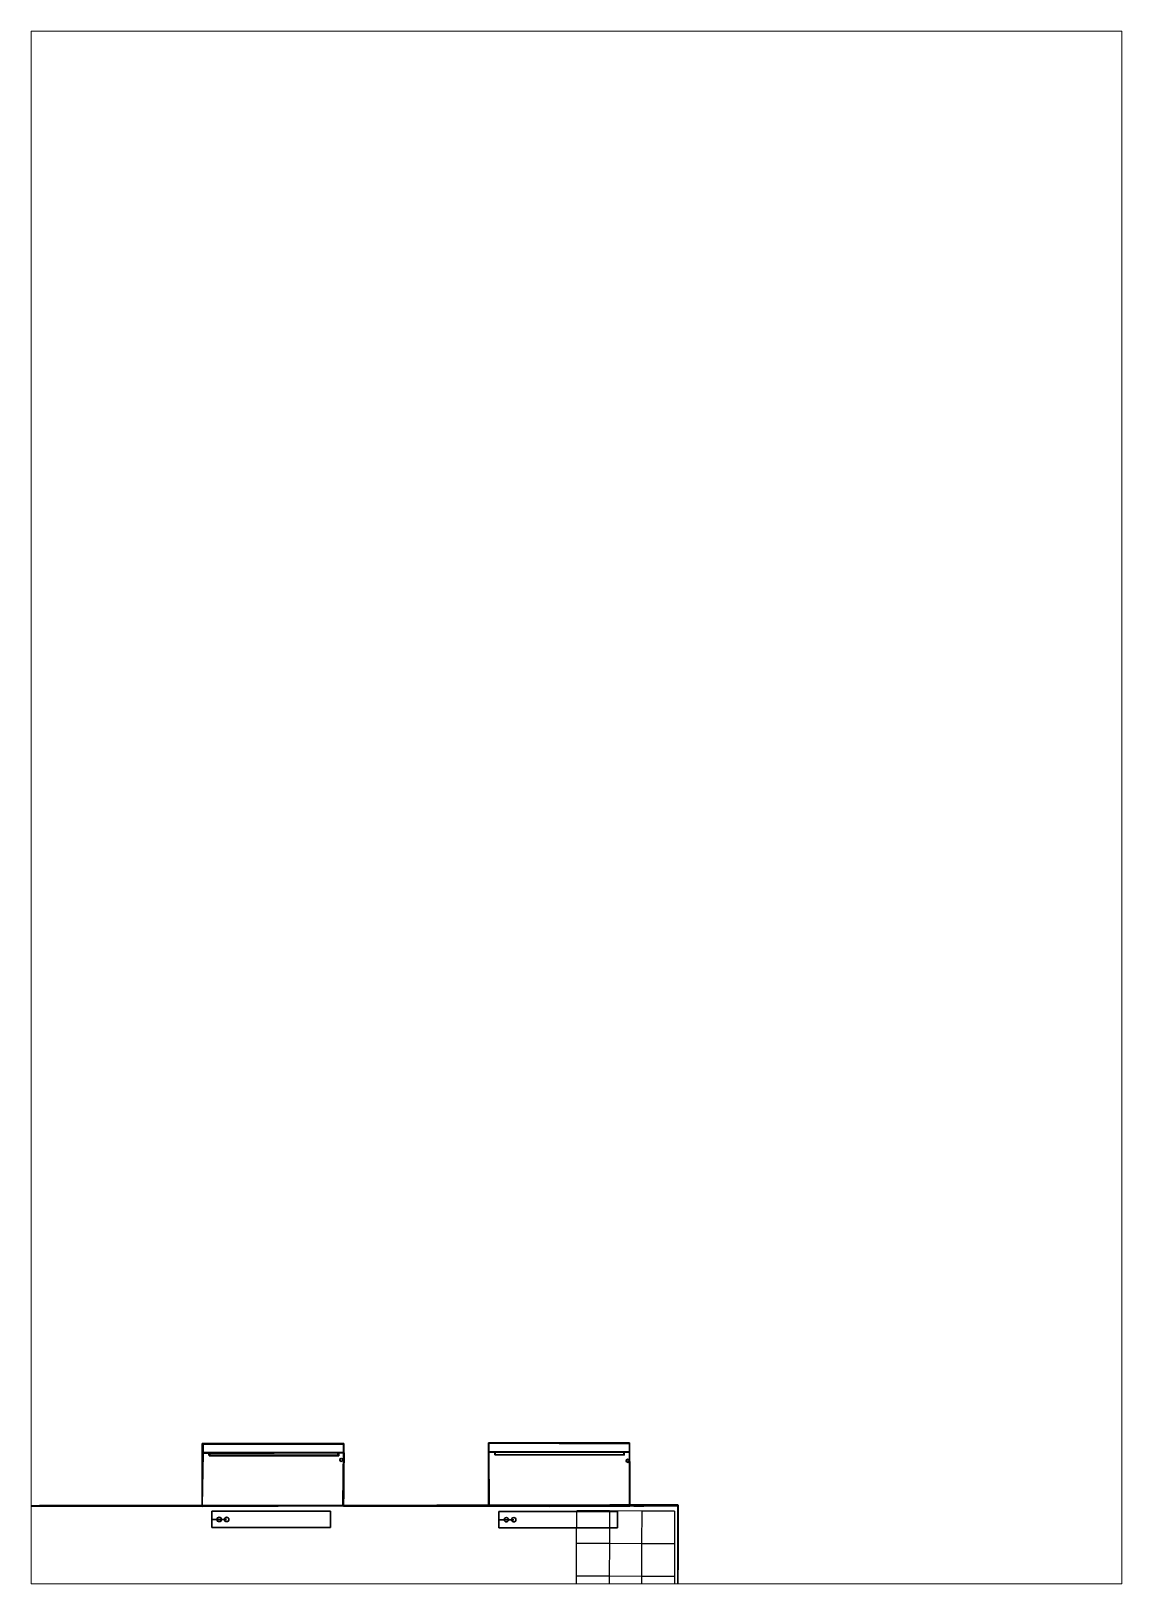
# Paper-space layout 'Лист2 А4' of a CAD drawing. Header units: millimetres. Extents: x 2 to 206, y 3 to 293.
# The model-space entities are those that its viewports show. They can reach past a viewport. Long polylines and large blocks are cut down to what shows.
import ezdxf

# ---------------------------------------------------------------- set-up
doc = ezdxf.new("R2010")
doc.units = ezdxf.units.MM
doc.layers.add('LEICA_3DDISTO_SURFACESCAN', color=8, linetype='Continuous')
doc.layers.add('Сан. Тех. выводы', color=140, linetype='Continuous')
doc.layers.add('ВЭ', color=9, linetype='Continuous', plot=False)
for name, color, linetype, lineweight in [('Линия СКАН', 1, 'Continuous', 30), ('Окно РАМА', 32, 'Continuous', 30), ('Подоконник', 30, 'Continuous', 30), ('ПОЛ', 3, 'Continuous', 30), ('ПОТОЛОК', 150, 'Continuous', 30), ('ПРОЕМЫ', 200, 'Continuous', 30), ('Радиатор', 2, 'Continuous', 30), ('Углы- Стены', 7, 'Continuous', 30), ('Электрика', 1, 'Continuous', 30)]:
    doc.layers.add(name, color=color, linetype=linetype, lineweight=lineweight)

msp = doc.modelspace()

# ---------------------------------------------------------------- linework, layer by layer
at = {"layer": 'LEICA_3DDISTO_SURFACESCAN'}
for p, q in [((2639, -253, 2932), (2640, -33, 2933)), ((2861, -34, 2933), (2640, -33, 2933)), ((2861, -34, 2933), (2860, -254, 2933)), ((3080, -35, 2932), (2861, -34, 2933)), ((3079, -255, 2932), (3080, -35, 2932)), ((3300, -36, 2932), (3080, -35, 2932)), ((3300, -36, 2932), (3299, -256, 2932)), ((3323, -31, 116), (3321, -341, 116)), ((3322, -31, 2907), (3321, -341, 2907)), ((3323, -30, 1047), (3322, -341, 1047)), ((3324, -30, 2288), (3322, -341, 2288)), ((3323, -31, 116), (3322, -31, 426)), ((3322, -31, 426), (3323, -31, 736)), ((3322, -31, 426), (3322, -341, 426)), ((3323, -31, 736), (3322, -341, 736)), ((3323, -31, 1667), (3322, -341, 1667)), ((3323, -31, 1977), (3322, -341, 1977)), ((3323, -31, 2598), (3322, -31, 2907)), ((3323, -31, 2598), (3322, -341, 2598)), ((3323, -31, 736), (3323, -30, 1047)), ((3323, -30, 1047), (3324, -30, 1357)), ((3324, -30, 1357), (3323, -31, 1667)), ((3324, -30, 1357), (3323, -341, 1357)), ((3323, -31, 1977), (3324, -30, 2288)), ((3324, -30, 2288), (3323, -31, 2598)), ((3323, -31, 1667), (3323, -31, 1977)), ((2860, -254, 2933), (2639, -253, 2932)), ((2639, -473, 2933), (2639, -253, 2932)), ((2860, -254, 2933), (2859, -474, 2933)), ((3079, -255, 2932), (2860, -254, 2933)), ((3299, -256, 2932), (3079, -255, 2932)), ((3079, -475, 2933), (3079, -255, 2932)), ((3299, -256, 2932), (3299, -476, 2933)), ((3321, -341, 2907), (3320, -651, 2907)), ((3322, -341, 426), (3320, -651, 426)), ((3321, -341, 116), (3320, -651, 117)), ((3321, -341, 2907), (3322, -341, 2598)), ((3322, -341, 2598), (3321, -651, 2598)), ((3322, -341, 2288), (3321, -651, 2287)), ((3322, -341, 1977), (3321, -651, 1977)), ((3322, -341, 1667), (3321, -651, 1667)), ((3322, -341, 1047), (3321, -651, 1047)), ((3322, -341, 736), (3321, -651, 736)), ((3322, -341, 426), (3321, -341, 116)), ((3322, -341, 2598), (3322, -341, 2288)), ((3322, -341, 2288), (3322, -341, 1977)), ((3322, -341, 1977), (3322, -341, 1667)), ((3322, -341, 1667), (3323, -341, 1357)), ((3323, -341, 1357), (3322, -341, 1047)), ((3323, -341, 1357), (3322, -651, 1357)), ((3322, -341, 1047), (3322, -341, 736)), ((3322, -341, 736), (3322, -341, 426)), ((2638, -694, 2934), (2639, -473, 2933)), ((2859, -474, 2933), (2639, -473, 2933)), ((2859, -474, 2933), (2858, -695, 2933)), ((3079, -475, 2933), (2859, -474, 2933)), ((3078, -696, 2933), (3079, -475, 2933)), ((3299, -476, 2933), (3079, -475, 2933)), ((3299, -476, 2933), (3299, -697, 2934))]:
    msp.add_line(p, q, dxfattribs=at)
at = {"layer": 'Линия СКАН'}
for p, q in [((114, 350, 740), (114, 359, 740)), ((114, 246, 740), (114, 350, 740)), ((1070, 359, 740), (1068, 222, 740)), ((2044, 240, 740), (2044, 363, 740)), ((2996, 364, 740), (2997, 241, 740)), ((113, 141, 740), (114, 246, 740)), ((1068, 222, 740), (1068, 93, 740)), ((2044, 118, 740), (2044, 240, 740)), ((2997, 241, 740), (2998, 115, 740)), ((113, 66, 740), (113, 141, 740)), ((2044, -1, 740), (2044, 118, 740)), ((2998, 115, 740), (2997, -2, 740)), ((-219, 0, 740), (-51, 0, 740)), ((-51, 0, 740), (113, -3, 740)), ((113, -3, 740), (113, 66, 740)), ((1068, 93, 740), (1067, -1, 740)), ((2997, -2, 740), (3162, 2, 740)), ((3162, 2, 740), (3322, 3, 740)), ((3322, 3, 740), (3322, -114, 740)), ((1067, -1, 740), (1218, -1, 740)), ((1218, -1, 740), (1392, -1, 740)), ((1392, -1, 740), (1568, -1, 740)), ((1568, -1, 740), (1758, -1, 740)), ((1758, -1, 740), (1936, -1, 740)), ((1936, -1, 740), (2044, -1, 740)), ((3322, -114, 740), (3322, -193, 740))]:
    msp.add_line(p, q, dxfattribs=at)
at = {"layer": 'Окно РАМА'}
for p, q in [((114, 421, 740), (114, 361, 740)), ((1069, 421, 740), (114, 421, 740)), ((114, 421, 740), (120, 414, 2727)), ((1069, 421, 740), (1066, 418, 2727)), ((1069, 361, 740), (1069, 421, 740)), ((2044, 425, 737), (2996, 425, 737)), ((2044, 365, 737), (2044, 425, 737)), ((2046, 423, 2732), (2044, 425, 737)), ((2046, 423, 2732), (2996, 420, 2732)), ((2046, 363, 2732), (2046, 423, 2732)), ((2996, 425, 737), (2996, 365, 737)), ((2996, 425, 737), (2996, 420, 2732)), ((2996, 420, 2732), (2996, 360, 2732)), ((114, 361, 740), (1069, 361, 740)), ((120, 354, 2727), (114, 361, 740)), ((1066, 418, 2727), (120, 414, 2727)), ((120, 414, 2727), (120, 354, 2727)), ((120, 354, 2727), (1066, 358, 2727)), ((159, 361, 794), (1029, 361, 794)), ((159, 342, 794), (159, 361, 794)), ((159, 361, 794), (165, 354, 2200)), ((1029, 342, 794), (159, 342, 794)), ((165, 335, 2200), (159, 342, 794)), ((165, 354, 2200), (1035, 358, 2200)), ((165, 335, 2200), (165, 354, 2200)), ((1035, 339, 2200), (165, 335, 2200)), ((1029, 361, 794), (1029, 342, 794)), ((1029, 361, 794), (1035, 358, 2200)), ((1035, 339, 2200), (1029, 342, 794)), ((1035, 358, 2200), (1035, 339, 2200)), ((1066, 358, 2727), (1066, 418, 2727)), ((1069, 361, 740), (1066, 358, 2727)), ((2996, 365, 737), (2044, 365, 737)), ((2044, 365, 737), (2046, 363, 2732)), ((2996, 360, 2732), (2046, 363, 2732)), ((2088, 364, 790), (2958, 364, 790)), ((2088, 345, 790), (2088, 364, 790)), ((2088, 364, 790), (2090, 363, 2198)), ((2958, 345, 790), (2088, 345, 790)), ((2090, 344, 2198), (2088, 345, 790)), ((2090, 363, 2198), (2960, 361, 2198)), ((2090, 344, 2198), (2090, 363, 2198)), ((2960, 342, 2198), (2090, 344, 2198)), ((2958, 364, 790), (2958, 345, 790)), ((2958, 364, 790), (2960, 361, 2198)), ((2960, 342, 2198), (2958, 345, 790)), ((2960, 361, 2198), (2960, 342, 2198)), ((2996, 360, 2732), (2996, 365, 737))]:
    msp.add_line(p, q, dxfattribs=at)
at = {"layer": 'Подоконник'}
for p, q in [((113, 147, 718), (114, 361, 719)), ((114, 361, 719), (787, 361, 720)), ((787, 361, 720), (1069, 361, 719)), ((1069, 361, 719), (1067, 0, 718)), ((2044, -1, 720), (2044, 365, 719)), ((2044, 365, 719), (2525, 365, 719)), ((2525, 365, 719), (2996, 365, 716)), ((2996, 365, 716), (2998, 115, 716)), ((112, -2, 718), (113, 147, 718)), ((2998, 115, 716), (2998, -1, 717)), ((890, 1, 719), (625, -1, 719)), ((1067, 0, 718), (890, 1, 719)), ((395, -1, 719), (112, -2, 718)), ((625, -1, 719), (395, -1, 719)), ((2454, -3, 719), (2044, -1, 720)), ((2787, -2, 718), (2454, -3, 719)), ((2998, -1, 717), (2787, -2, 718))]:
    msp.add_line(p, q, dxfattribs=at)
at = {"layer": 'ПОЛ'}
for p, q in [((249, -2), (1168, 0)), ((1168, 0), (1821, 0)), ((1821, 0), (2404, 0)), ((2404, 0), (2961, 0)), ((-1147, -2), (-528, -1)), ((-528, -1), (249, -2)), ((2961, 0), (3323, 0)), ((3323, 0), (3322, -202)), ((3322, -202), (3321, -469)), ((3321, -469), (3320, -651))]:
    msp.add_line(p, q, dxfattribs=at)
at = {"layer": 'ПОТОЛОК'}
for p, q in [((-1583, 0, 2930), (-985, 2, 2931)), ((-985, 2, 2931), (-300, 3, 2932)), ((-300, 3, 2932), (851, 4, 2933)), ((851, 4, 2933), (1697, 6, 2933)), ((1697, 6, 2933), (2126, 6, 2933)), ((2126, 6, 2933), (2636, 6, 2933)), ((2636, 6, 2933), (2862, 7, 2933)), ((2862, 7, 2933), (3082, 7, 2932)), ((3082, 7, 2932), (3322, 7, 2932)), ((3322, 7, 2932), (3321, -261, 2932)), ((3321, -261, 2932), (3321, -479, 2933)), ((3321, -479, 2933), (3320, -700, 2934))]:
    msp.add_line(p, q, dxfattribs=at)
at = {"layer": 'ПРОЕМЫ'}
for p, q in [((113, 2, 2729), (120, 354, 2727)), ((120, 354, 2727), (1066, 358, 2724)), ((1066, 358, 2724), (1065, 211, 2727)), ((2049, 4, 2729), (2046, 363, 2732)), ((2046, 363, 2732), (2996, 360, 2728)), ((2996, 360, 2728), (2996, 5, 2731)), ((1065, 211, 2727), (1061, 3, 2729)), ((112, -2, 718), (113, 2, 2729)), ((541, 1, 2728), (113, 2, 2729)), ((1061, 3, 2729), (541, 1, 2728)), ((1061, 3, 2729), (1067, 0, 718)), ((2044, -1, 720), (2049, 4, 2729)), ((2502, 4, 2730), (2049, 4, 2729)), ((2996, 5, 2731), (2502, 4, 2730)), ((2996, 5, 2731), (2998, -1, 717))]:
    msp.add_line(p, q, dxfattribs=at)
at = {"layer": 'Радиатор'}
for p, q in [((178, -36, 112), (178, -36, 647)), ((178, -36, 112), (978, -36, 112)), ((178, -146, 112), (178, -36, 112)), ((178, -36, 647), (978, -36, 647)), ((178, -146, 647), (178, -36, 647)), ((178, -91, 112), (228, -91, 112)), ((178, -91, 112), (278, -91, 112)), ((228, -91, 112), (228, -91, 97)), ((278, -91, 112), (278, -91, 97)), ((978, -36, 112), (978, -36, 647)), ((978, -36, 112), (978, -146, 112)), ((978, -36, 647), (978, -146, 647)), ((2115, -38, 108), (2115, -38, 643)), ((2115, -38, 108), (2915, -38, 108)), ((2115, -148, 108), (2115, -38, 108)), ((2115, -38, 643), (2915, -38, 643)), ((2115, -148, 643), (2115, -38, 643)), ((2115, -93, 108), (2165, -93, 108)), ((2115, -93, 108), (2215, -93, 108)), ((2165, -93, 108), (2165, -93, 93)), ((2215, -93, 108), (2215, -93, 93)), ((2915, -38, 108), (2915, -38, 643)), ((2915, -38, 108), (2915, -148, 108)), ((2915, -38, 643), (2915, -148, 643)), ((178, -146, 647), (178, -146, 112)), ((978, -146, 112), (178, -146, 112)), ((978, -146, 647), (178, -146, 647)), ((978, -146, 112), (978, -146, 647)), ((2115, -148, 643), (2115, -148, 108)), ((2915, -148, 108), (2115, -148, 108)), ((2915, -148, 643), (2115, -148, 643)), ((2915, -148, 108), (2915, -148, 643))]:
    msp.add_line(p, q, dxfattribs=at)
for centre in [(228, -91, 112), (278, -91, 112), (2165, -93, 108), (2215, -93, 108)]:
    msp.add_circle(centre, 15, dxfattribs=at)
at = {"layer": 'Сан. Тех. выводы'}
for centre in [(228, -91, 97), (278, -92, 97), (2165, -93, 93), (2215, -92, 93)]:
    msp.add_circle(centre, 15, dxfattribs=at)
at = {"layer": 'Углы- Стены'}
msp.add_line((3323, 0), (3322, 7, 2932), dxfattribs=at)
at = {"layer": 'Электрика', "extrusion": (0, -1, 0)}
for p, q in [((-39, 1, 642), (28, 1, 642)), ((28, 1, 359), (-39, 1, 359)), ((-39, 1, 359), (-39, 1, 642)), ((28, 1, 642), (28, 1, 359)), ((1103, 1, 635), (1170, 1, 635)), ((1170, 1, 352), (1103, 1, 352)), ((1103, 1, 352), (1103, 1, 635)), ((1170, 1, 635), (1170, 1, 352)), ((1449, 1, 1744), (1657, 1, 1744)), ((1657, 1, 1675), (1449, 1, 1675)), ((1449, 1, 1675), (1449, 1, 1744)), ((1657, 1, 1744), (1657, 1, 1675)), ((1945, -2, 635), (2015, -2, 635)), ((2015, -2, 353), (1945, -2, 353)), ((1945, -2, 353), (1945, -2, 635)), ((2015, -2, 635), (2015, -2, 353)), ((3025, -2, 635), (3093, -2, 635)), ((3093, -2, 352), (3025, -2, 352)), ((3025, -2, 352), (3025, -2, 635)), ((3093, -2, 635), (3093, -2, 352))]:
    msp.add_line(p, q, dxfattribs=at)
at = {"layer": 'Электрика'}
for centre in [(1051, 311, 2717), (2983, 305, 2722), (2986, 304, 2723)]:
    msp.add_circle(centre, 10, dxfattribs=at)

psp = doc.layouts.new('Лист2 А4')

# ---------------------------------------------------------------- viewports
at = {"layer": 'ВЭ'}
psp.add_viewport(center=(104.18, 148), size=(203.89, 290.331), view_center_point=(2638.19, 4712.99), view_height=10478.559, dxfattribs=at)

doc.saveas('drawing.dxf')
